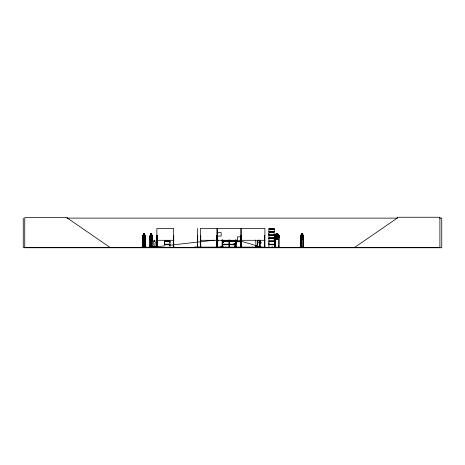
<?xml version="1.0" encoding="UTF-8"?>
<svg xmlns="http://www.w3.org/2000/svg" width="465" height="465" viewBox="0 0 465 465"><rect width="100%" height="100%" fill="white"/><g stroke="black" fill="none" stroke-linecap="round" stroke-linejoin="round"><path stroke-width="0.7" d="M164.401 244.206L164.401 241.48L169.946 241.48L169.94 244.206L164.401 244.206L164.407 242.846M169.94 242.846L169.94 241.48M274.466 244.206L268.921 244.206L268.927 242.846M274.466 234.883L268.921 234.883L268.927 233.523M195.283 247.275L201.897 247.258M226.914 247.49L231.355 247.438M150.364 235.581L150.3 247.496L149.945 247.066M301.14 247.496L301.047 235.482L301.035 247.496M303.006 235.563L303.006 247.496L302.982 247.066L303.389 247.066M255.314 240.068A1.482 1.442 -90 0 0 255.738 241.114L256.058 246.828L257.5 246.828L257.779 241.114A1.482 1.442 -90 0 0 258.197 240.068M257.5 246.828L257.796 241.114M260.231 240.19L260.487 241.69A0.988 0.965 -90 0 1 260.685 243.242L260.47 247.049L259.511 247.049L259.313 243.242A0.988 0.965 -90 0 1 259.511 241.69L259.766 240.19M275.233 235.552L275.251 247.496M256.872 246.194L256.447 245.979L256.878 246.194M256.418 246.194L256.657 245.95L256.57 246.287M256.779 246.037L256.68 246.241M153.996 247.049L153.781 243.242A0.988 0.942 -90 0 1 153.979 241.69L153.996 240.492L154.589 240.143M153.979 241.69L154.014 240.492M154.723 246.508L154.427 246.514M259.778 246.537L260.028 246.677M268.904 247.49L268.927 244.753L274.466 244.753M150.986 234.046L151.247 234.046C152.2 237.941 150.09 237.952 151.032 234.046M150.817 233.802L150.486 237.057L150.927 238.173L151.363 238.173L151.799 235.65L151.474 233.802L150.77 233.802M148.033 247.275L158.449 247.496M148.027 247.461L158.42 247.461M151.997 247.461L151.962 247.066M278.814 235.54L278.704 247.496M302.407 233.802L302.796 237.057L302.279 238.173L301.762 238.173L301.244 235.65L301.634 233.802L302.448 233.802M140.837 247.275L146.969 247.275L140.837 247.438M299.047 247.275L305.214 247.461M276.245 235.65L276.716 234.046L277.204 234.046L277.698 236.476L277.204 237.202L276.716 237.202L276.245 236.476M155.293 247.461L155.165 247.467M155.304 247.27L158.449 247.252M270.456 247.461L278.709 247.188M256.692 246.142L256.523 246.2M150.079 247.467L150.09 235.633L150.805 233.75M151.48 239.388L150.759 239.388L150.114 237.493L150.805 235.633C153.072 235.679 152.282 239.835 151.474 241.225L150.817 241.225L150.137 239.394M150.805 239.388L150.16 237.493L150.846 235.633M151.427 239.341L152.195 237.51M151.439 239.388L152.131 237.493L151.48 235.633M151.48 241.271L152.171 239.376M276.239 233.802L275.507 235.65L275.507 237.057L276.489 238.173L277.46 238.173L278.419 237.057L278.419 235.65L277.698 233.802L276.239 233.802L274.78 235.65L275.175 235.627M278.773 235.627L279.157 235.65L279.11 247.496M142.842 247.496L142.813 235.633L143.621 233.75M142.854 235.633L143.633 233.802L143.255 237.057L143.761 238.173L144.26 238.173L144.755 235.65L144.383 233.802L143.586 233.802M144.353 239.388L145.161 237.51L144.394 239.388L143.575 239.388M268.869 247.427L276.803 247.467M274.728 247.461L274.757 247.066L275.361 247.066M300.89 247.496L300.872 235.633L301.663 233.75M301.675 239.341C300.529 237.632 300.46 235.528 301.675 233.802M302.419 239.388L303.256 237.51M222.142 246.311L222.206 240.161M235.528 247.467L235.639 239.859M274.1 239.312L275.193 237.493L274.1 239.388M274.1 237.871L274.629 237.057L274.1 233.86M256.814 246.177L256.697 246.066M276.216 233.75L274.734 235.633L274.734 237.51L276.216 239.388L277.721 239.388L279.203 237.51L279.203 235.633L277.721 233.75L276.216 233.75L276.216 239.388M277.698 239.341L279.157 237.493M151.764 239.83L151.741 247.496L151.497 247.264M151.584 247.496L151.881 247.485L151.95 235.482M152.997 247.496L152.613 247.264M153.921 246.851L153.938 247.427M255.494 247.304L262.527 247.485L255.634 247.496M256.076 247.485L255.802 247.49M257.232 247.148L257.069 247.479L257.407 247.473M257.238 247.304L257.656 247.304L257.662 246.531M258.104 247.49L258.22 247.148M259.4 247.304L259.15 246.851L259.319 247.485M259.848 247.49L260.388 247.148M260.313 247.264L260.505 247.485L260.592 246.851M261.086 247.485L260.97 247.264M262.132 247.368L262.324 247.496M354.528 247.496L397.215 218.12L397.215 217.254L439.896 217.254L439.896 247.496L23.25 247.496L23.25 218.12M258.505 247.496L258.761 247.485M259.947 247.392L260.313 247.421M260.406 247.496L260.685 247.496M216.917 247.467L216.911 235.65M152.154 247.264L165.005 245.799M169.289 245.317L214.272 240.19M274.891 235.627L274.984 247.496M66.89 218.12L397.436 218.12M439.57 218.12L441.75 218.12L441.75 247.746L24.75 247.746L24.75 217.562L67.437 217.562L67.437 218.12L110.118 247.496M268.915 228.879L274.472 228.879M268.927 229.152L274.46 229.152M274.466 231.617L268.921 231.617L268.921 228.989L274.472 228.983L274.46 231.617M268.88 231.803L274.501 231.803M268.88 231.971L274.501 231.971M274.466 232.163L268.921 232.163L268.921 234.883M217.207 232.622L221.154 232.622L221.154 236.075L217.207 236.075M143.575 233.75L144.394 233.75L145.138 235.65L144.749 235.65M150.759 233.75L151.48 233.75L152.148 235.633L152.078 247.496M301.616 233.75L302.465 233.75L303.256 235.633L303.221 247.496M268.88 235.075L274.501 235.075M268.88 235.244L274.501 235.244M274.466 235.435L268.921 235.435L268.921 238.057L274.472 238.057M143.063 235.482L143.179 247.467M150.317 235.482L149.98 235.65L149.98 247.496M144.353 233.75L145.161 235.633M150.09 235.633L150.16 247.49M302.965 235.627L303.354 235.65L303.366 247.496M303.256 235.633L302.419 233.75M143.081 235.65L142.709 235.65L142.709 247.496M151.764 235.65L152.148 235.633L151.439 233.75M156.862 235.65L157.257 235.65L157.257 247.496M197.427 235.65L197.579 247.496M200.334 235.65L200.723 235.65L200.758 247.496M240.882 235.65L240.481 235.65L240.434 247.496M241.201 235.65L241.602 235.65L241.649 247.496M264.905 235.65L264.504 235.65L264.457 247.496M300.855 235.65L301.244 235.65M268.927 237.987L274.46 237.987M268.88 238.144L274.472 238.173M274.472 238.313L268.915 238.301L268.927 240.934L274.466 240.934M268.927 238.469L274.46 238.469M301.616 239.388L302.465 239.388M156.862 240.3L173.625 240.3M200.334 240.3L217.091 240.3M217.178 240.3L240.882 240.3M241.201 240.3L264.905 240.3M222.206 240.655L222.7 240.655M222.206 240.777L222.7 240.777M164.401 240.934L169.946 240.934M223.113 240.934L228.565 240.934M229.013 240.934L234.459 240.934M164.36 241.126L169.981 241.126M223.078 241.126L228.6 241.126M228.972 241.126L234.5 241.126M268.88 241.126L274.501 241.126M151.526 241.271L150.805 241.271L150.16 239.376M164.36 241.294L169.981 241.294M223.078 241.294L228.6 241.294M228.972 241.294L234.5 241.294M235.569 241.329L236.063 241.329L236.121 247.473M268.88 241.294L274.501 241.294M223.113 241.48L228.565 241.48M229.013 241.48L234.459 241.48M236.447 241.451L240.149 241.451M274.466 241.48L268.921 241.48L268.921 244.206M236.447 241.701L240.149 241.701M259.511 241.69L259.522 241.69A0.988 0.965 -90 0 0 259.325 243.242L259.522 247.049M260.47 241.69L260.487 241.69A0.988 0.965 -90 0 1 260.673 243.242L260.685 243.242M235.569 241.817L236.063 241.817M235.569 241.945L236.063 241.945M222.317 242.12L222.747 242.12M222.317 242.213L223.642 242.166M222.317 242.521L223.642 242.567M222.317 242.614L222.747 242.614M233.965 243.364L235.947 243.317M235.517 243.41L235.947 243.41M233.965 243.765L235.947 243.718M223.113 244.206L228.565 244.206M229.013 244.206L234.459 244.206M164.36 244.392L169.981 244.392M223.078 244.392L228.6 244.392M228.972 244.392L234.5 244.392M268.88 244.392L274.501 244.392M164.36 244.561L169.981 244.561M223.078 244.561L228.6 244.561M228.972 244.561L234.5 244.561M268.88 244.561L274.501 244.561M164.401 244.753L169.946 244.753L169.946 247.38L164.389 247.49M223.113 244.753L228.565 244.753M229.013 244.753L234.459 244.753L234.459 247.38M223.403 246.148L220.23 246.287M153.979 247.049L154.938 247.049L155.136 243.242A0.988 0.942 -90 0 0 154.921 241.69L154.857 240.376M257.819 247.025L258.674 247.025M142.674 247.066L143.086 247.066L143.046 247.496M144.714 247.066L145.127 247.066M151.73 247.066L152.119 247.066M156.821 247.066L157.298 247.066L157.292 247.496M173.3 247.066L174.375 247.13L174.375 247.496M278.704 247.066L279.203 247.066L279.227 247.461M300.867 247.066L301.285 247.066M146.957 247.252L140.849 247.496M154.031 247.275L148.044 247.496M172.149 247.252L175.293 247.275L172.149 247.496M215.615 247.252L218.782 247.467L218.771 247.13M260.609 247.182L261.272 247.182M164.407 247.304L169.94 247.304M223.119 247.304L238.034 247.496L223.101 247.49M268.927 247.304L276.756 247.496M172.195 247.467L175.299 247.461M240.969 247.438L240.928 247.066M241.137 241.184L256.256 245.642M257.633 246.049L261.754 247.368M265.027 247.467L264.951 247.066M265.16 247.467L265.207 247.13L194.236 247.13L194.236 247.496M153.921 247.368L154.031 246.851L153.671 246.851L153.671 247.368M274.1 233.75L275.257 235.633M300.855 237.493L301.663 239.388M143.633 239.341L142.877 237.493L143.621 239.388M303.139 235.65L303.116 247.496M301.244 237.737L301.274 247.496M301.244 247.066L301.244 247.496M278.802 247.066L278.802 247.496M277.721 233.75L277.721 239.388M275.321 238.435L275.321 247.496M275.158 247.066L275.158 247.496M275.018 235.65L275.071 247.496M274.856 235.493L274.885 247.496M272.327 247.066L272.362 247.496M272.223 247.066L272.257 247.496M272.159 247.066L272.176 247.496M272.072 247.066L272.083 247.496M271.926 247.066L271.984 247.496M271.886 247.066L271.886 247.496M264.905 247.496L264.905 228.449L241.201 228.449L241.248 247.496L241.155 247.066M264.55 247.066L264.55 247.496M264.347 247.13L264.347 247.496M260.784 247.368L260.778 246.851L260.476 247.368M260.667 246.851L260.662 247.368M260.127 247.368L260.092 246.398L259.65 246.398L259.65 247.304M259.336 246.851L259.336 247.368M259.261 246.851L259.261 247.264M257.947 247.148L257.935 246.531L257.494 246.531L257.482 247.304M256.959 247.304L256.907 245.851L256.25 245.851L256.25 247.148M255.942 247.148L255.942 246.531L255.494 246.531L255.494 247.304M255.773 246.531L255.773 247.304M255.663 246.531L255.663 247.148M252.675 247.13L252.675 247.496M241.556 247.066L241.556 247.496M241.137 241.021L241.137 242.131M240.824 247.496L240.882 228.449L217.178 228.449L217.231 247.496M240.544 240.295L240.544 236.836L237.458 236.836L237.458 240.295M240.521 247.066L240.527 247.496M240.149 241.021L240.149 242.131M235.97 241.945L236.017 247.496M235.947 239.859L235.947 243.811L235.517 243.811L235.517 243.317M229.21 239.928L229.21 247.496M229.059 239.928L229.053 247.496M222.921 240.062L222.921 240.742L221.822 240.742L221.822 240.062M222.7 240.161L222.7 246.334M222.625 240.045L222.607 246.334M222.317 240.045L222.299 246.334M219.323 247.13L219.323 247.496M218.236 247.13L218.236 247.496M218.114 240.126L218.114 240.957M217.626 247.496L217.579 235.65L216.806 235.65L216.771 247.496M217.533 247.066L217.533 247.496M217.027 247.066L217.039 247.496L217.091 228.449L200.334 228.449L200.334 247.496L200.299 247.066M200.909 247.13L200.909 247.496M200.618 235.65L200.648 247.496M200.566 247.066L200.502 247.496M200.438 235.65L200.438 247.496M200.159 247.13L200.159 247.496M198.369 247.13L198.369 247.496M197.759 247.13L197.759 247.496M197.608 247.066L197.631 247.496M197.427 228.449L197.427 247.496L197.381 247.066M195.521 247.13L195.521 247.496M194.986 247.13L194.986 247.496M173.765 247.066L173.765 247.496M173.73 247.496L173.73 235.65L173.34 235.65L173.306 247.496M173.625 247.496L173.625 228.449L156.862 228.449L156.879 247.496M173.497 247.066L173.515 247.496M173.445 235.65L173.416 247.496M157.147 235.65L157.182 247.496M157.083 247.066L157.036 247.496M156.972 235.65L156.938 247.496M155.322 247.496L155.333 246.851L154.979 247.264M155.223 246.851L155.223 247.264M155.089 246.851L155.089 247.368M154.845 247.264L154.822 246.398L154.392 246.398L154.409 247.264M153.781 246.851L153.781 247.368M145.121 235.633L145.086 247.496M144.911 235.493L144.894 247.496L144.882 235.65M144.749 237.737L144.725 247.496M142.918 235.65L142.941 247.496M150.707 236.894L151.061 238.318L150.689 239.783L151.172 238.58L151.625 239.806L151.288 238.307L151.642 236.947L151.183 238.028L150.707 236.894M151.032 235.924C150.044 240.481 152.543 239.097 151.032 235.924M143.877 234.046L143.633 236.476L144.127 237.202L144.383 235.65L143.836 234.046M301.89 234.046L301.634 236.476L302.145 237.202L302.413 235.65L301.89 234.046M150.817 235.679L150.486 238.94L150.927 240.056L151.363 240.056L151.799 237.528L151.474 235.679L150.817 235.679M236.447 241.236L235.348 241.236L235.348 241.916L236.447 241.916L236.447 241.236"/></g></svg>
